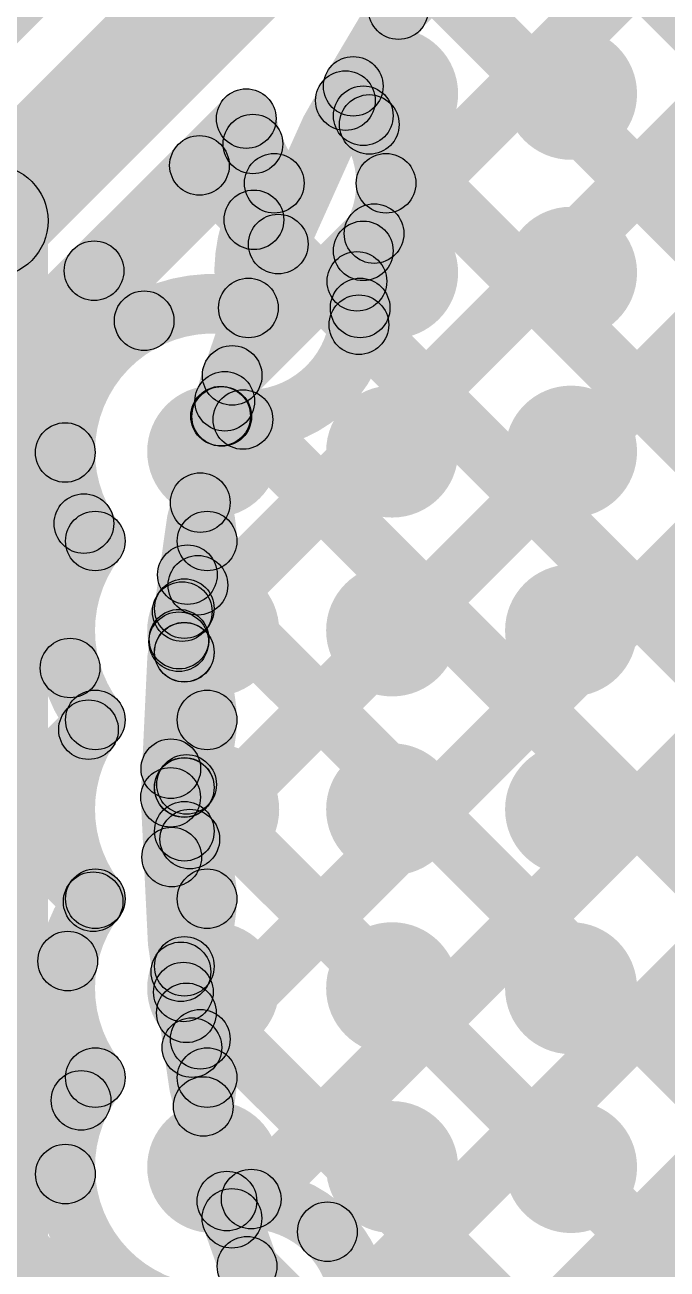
# Model space of a CAD drawing. Header units: millimetres. Extents: x -0.28 to 3.03, y -0.05 to 3.12.
# Drawn here: x 0.8594 to 0.9456, y 1.8083 to 1.9753 of the extents above; entities that cross this region are included whole.
import ezdxf

# ---------------------------------------------------------------- set-up
doc = ezdxf.new("R2010")
doc.units = ezdxf.units.MM
doc.header["$MEASUREMENT"] = 0
for name, color, linetype in [('BottomLayer', 5, 'Continuous'), ('TopLayer', 1, 'Continuous'), ('ViaHoleLayer', 16, 'Continuous')]:
    doc.layers.add(name, color=color, linetype=linetype)

msp = doc.modelspace()

# ---------------------------------------------------------------- hatches: boundary and pattern name
at = {"layer": 'BottomLayer'}
for points in [[(0.7462426406871193, 1.835440159312881), (0.7377573593128807, 1.843925440687119), (1.045074559312881, 2.151242640687119), (1.053559840687119, 2.142757359312881)], [(0.8829064271247461, 1.890018172875254), (0.8772495728752538, 1.895675027124746), (1.048717072875254, 2.067142527124746), (1.054373927124746, 2.061485672875254)], [(0.8843498271247462, 1.863177272875254), (0.8786929728752538, 1.868834127124746), (1.076520272875254, 2.066661427124746), (1.082177127124746, 2.061004572875254)], [(0.8857572271247461, 1.836300372875254), (0.8801003728752539, 1.841957227124746), (1.103137072875254, 2.064993927124746), (1.108793927124746, 2.059337072875254)], [(0.8925894271247461, 1.814848272875254), (0.8869325728752538, 1.820505127124746), (1.126729372875254, 2.060301927124746), (1.132386227124746, 2.054645072875254)], [(0.9071602271247462, 1.801134772875254), (0.9015033728752538, 1.806791627124746), (1.139193072875254, 2.044481327124746), (1.144849927124746, 2.038824472875254)], [(0.9068640271247461, 1.772554272875254), (0.9012071728752539, 1.778211127124746), (1.165848172875254, 2.042852127124746), (1.171505027124746, 2.037195272875254)], [(0.9090815271247461, 1.944477572875254), (0.9034246728752539, 1.950134427124746), (0.9948516728752539, 2.041561427124746), (1.000508527124746, 2.035904572875254)], [(0.9224164728752539, 1.996057672875254), (0.9280733271247461, 2.001714527124746), (1.207137727124746, 1.722650127124746), (1.201480872875254, 1.716993272875254)], [(0.9102404728752539, 1.979949372875254), (0.9158973271247461, 1.985606227124746), (1.191022927124746, 1.710480627124746), (1.185366072875254, 1.704823772875254)], [(0.7618284271247462, 1.829812772875254), (0.7561715728752538, 1.835469627124746), (0.8862675728752538, 1.965565627124746), (0.8919244271247462, 1.959908772875254)], [(0.9027814728752539, 1.959124072875254), (0.9084383271247461, 1.964780927124746), (1.171252527124746, 1.701966727124746), (1.165595672875254, 1.696309872875254)], [(0.7618284271247462, 1.825509672875254), (0.7561715728752538, 1.831166527124746), (0.8871633728752538, 1.962158327124746), (0.8928202271247462, 1.956501472875254)], [(0.879989953530224, 1.953631192220416), (0.885646846469776, 1.959288007779584), (0.8929572464697759, 1.951977507779584), (0.8873003535302241, 1.946320692220416)], [(0.8658477728752538, 1.939488972875254), (0.8715046271247462, 1.945145827124746), (0.8782244271247461, 1.938426027124746), (0.8725675728752539, 1.932769172875254)], [(0.9013875728752538, 1.932233672875254), (0.9070444271247461, 1.937890527124746), (1.144765427124746, 1.700169527124746), (1.139108572875254, 1.694512672875254)], [(0.8517056590996525, 1.925346886650922), (0.8573625409003476, 1.931003713349078), (0.8676285409003476, 1.920737613349078), (0.8619716590996525, 1.915080786650922)], [(0.8858290728752538, 1.919507872875254), (0.8914859271247462, 1.925164727124746), (1.132362327124746, 1.684288327124746), (1.126705472875254, 1.678631472875254)], [(0.8375634728752539, 1.911204672875254), (0.8432203271247461, 1.916861527124746), (0.8682786271247461, 1.891803227124746), (0.8626217728752539, 1.886146372875254)], [(0.7618284271247462, 1.797225372875254), (0.7561715728752538, 1.802882227124746), (0.8644827728752539, 1.911193427124746), (0.8701396271247461, 1.905536572875254)], [(0.8797899728752538, 1.897262672875254), (0.8854468271247461, 1.902919527124746), (1.109062227124746, 1.679304127124746), (1.103405372875254, 1.673647272875254)], [(0.8234226728752538, 1.897063872875254), (0.8290795271247462, 1.902720727124746), (0.8713764271247462, 1.860423827124746), (0.8657195728752538, 1.854766972875254)], [(0.8092805702957618, 1.882921775454748), (0.8149374297042382, 1.888578624545252), (0.8697626297042381, 1.833753324545252), (0.8641057702957619, 1.828096475454748)], [(0.7618284271247462, 1.768941072875254), (0.7561715728752538, 1.774597927124746), (0.8650976728752539, 1.883524027124746), (0.8707545271247461, 1.877867172875254)], [(0.8782557728752538, 1.870512572875254), (0.8839126271247462, 1.876169427124746), (1.082431327124746, 1.677650727124746), (1.076774472875254, 1.671993872875254)], [(0.7951383728752539, 1.868779572875254), (0.8007952271247462, 1.874436427124746), (0.8925467271247461, 1.782684927124746), (0.8868898728752539, 1.777028072875254)], [(0.7618284271247462, 1.740656772875254), (0.7561715728752538, 1.746313627124746), (0.8623070728752539, 1.852449127124746), (0.8679639271247461, 1.846792272875254)], [(0.8778404728752539, 1.842643572875254), (0.8834973271247462, 1.848300427124746), (1.053717127124746, 1.678080627124746), (1.048060272875254, 1.672423772875254)], [(0.7618284271247462, 1.712372472875254), (0.7561715728752538, 1.718029327124746), (0.8619937728752538, 1.823851527124746), (0.8676506271247462, 1.818194672875254)]]:
    msp.add_hatch(color=5, dxfattribs=at).paths.add_polyline_path(points)
h = msp.add_hatch(color=5, dxfattribs=at)
edge = h.paths.add_edge_path()
edge.add_arc((0.9086738, 1.966063), 0.0088582, 0, 360)
h = msp.add_hatch(color=5, dxfattribs=at)
edge = h.paths.add_edge_path()
edge.add_arc((0.9326896, 1.966063), 0.0088582, 0, 360)
h = msp.add_hatch(color=5, dxfattribs=at)
edge = h.paths.add_edge_path()
edge.add_arc((0.9034555, 1.9670737), 0.004, 0, 360)
h = msp.add_hatch(color=5, dxfattribs=at)
edge = h.paths.add_edge_path()
edge.add_arc((0.889096, 1.9627372), 0.004, 0, 360)
h = msp.add_hatch(color=5, dxfattribs=at)
edge = h.paths.add_edge_path()
edge.add_arc((0.889096, 1.9627372), 0.004, 0, 360)
h = msp.add_hatch(color=5, dxfattribs=at)
edge = h.paths.add_edge_path()
edge.add_arc((0.9048043, 1.9631253), 0.004, 0, 360)
h = msp.add_hatch(color=5, dxfattribs=at)
edge = h.paths.add_edge_path()
edge.add_arc((0.9048043, 1.9631252), 0.004, 0, 360)
h = msp.add_hatch(color=5, dxfattribs=at)
edge = h.paths.add_edge_path()
edge.add_arc((0.9056099, 1.9619525), 0.004, 0, 360)
h = msp.add_hatch(color=5, dxfattribs=at)
edge = h.paths.add_edge_path()
edge.add_arc((0.8899918, 1.9593299), 0.004, 0, 360)
h = msp.add_hatch(color=5, dxfattribs=at)
edge = h.paths.add_edge_path()
edge.add_arc((0.8828184, 1.9564596), 0.004, 0, 360)
h = msp.add_hatch(color=5, dxfattribs=at)
edge = h.paths.add_edge_path()
edge.add_arc((0.8928572, 1.9540552), 0.004, 0, 360)
h = msp.add_hatch(color=5, dxfattribs=at)
edge = h.paths.add_edge_path()
edge.add_arc((0.8928572, 1.9540552), 0.004, 0, 360)
h = msp.add_hatch(color=5, dxfattribs=at)
edge = h.paths.add_edge_path()
edge.add_arc((0.9078572, 1.9540551), 0.004, 0, 360)
h = msp.add_hatch(color=5, dxfattribs=at)
edge = h.paths.add_edge_path()
edge.add_arc((0.9078572, 1.9540551), 0.004, 0, 360)
h = msp.add_hatch(color=5, dxfattribs=at)
edge = h.paths.add_edge_path()
edge.add_arc((0.9078572, 1.9540551), 0.004, 0, 360)
h = msp.add_hatch(color=5, dxfattribs=at)
edge = h.paths.add_edge_path()
edge.add_arc((0.9078572, 1.9540551), 0.004, 0, 360)
h = msp.add_hatch(color=5, dxfattribs=at)
edge = h.paths.add_edge_path()
edge.add_arc((0.8901288, 1.9491491), 0.004, 0, 360)
h = msp.add_hatch(color=5, dxfattribs=at)
edge = h.paths.add_edge_path()
edge.add_arc((0.9062531, 1.947306), 0.004, 0, 360)
h = msp.add_hatch(color=5, dxfattribs=at)
edge = h.paths.add_edge_path()
edge.add_arc((0.9086738, 1.9420473), 0.0088582, 0, 360)
h = msp.add_hatch(color=5, dxfattribs=at)
edge = h.paths.add_edge_path()
edge.add_arc((0.9326896, 1.9420473), 0.0088582, 0, 360)
h = msp.add_hatch(color=5, dxfattribs=at)
edge = h.paths.add_edge_path()
edge.add_arc((0.9048043, 1.944985), 0.004, 0, 360)
h = msp.add_hatch(color=5, dxfattribs=at)
edge = h.paths.add_edge_path()
edge.add_arc((0.9048043, 1.944985), 0.004, 0, 360)
h = msp.add_hatch(color=5, dxfattribs=at)
edge = h.paths.add_edge_path()
edge.add_arc((0.9048043, 1.944985), 0.004, 0, 360)
h = msp.add_hatch(color=5, dxfattribs=at)
edge = h.paths.add_edge_path()
edge.add_arc((0.8686762, 1.9423174), 0.004, 0, 360)
h = msp.add_hatch(color=5, dxfattribs=at)
edge = h.paths.add_edge_path()
edge.add_arc((0.9039552, 1.9408904), 0.004, 0, 360)
h = msp.add_hatch(color=5, dxfattribs=at)
edge = h.paths.add_edge_path()
edge.add_arc((0.9039552, 1.9408904), 0.004, 0, 360)
h = msp.add_hatch(color=5, dxfattribs=at)
edge = h.paths.add_edge_path()
edge.add_arc((0.9039552, 1.9408904), 0.004, 0, 360)
h = msp.add_hatch(color=5, dxfattribs=at)
edge = h.paths.add_edge_path()
edge.add_arc((0.8893867, 1.9373186), 0.004, 0, 360)
h = msp.add_hatch(color=5, dxfattribs=at)
edge = h.paths.add_edge_path()
edge.add_arc((0.8893867, 1.9373186), 0.004, 0, 360)
h = msp.add_hatch(color=5, dxfattribs=at)
edge = h.paths.add_edge_path()
edge.add_arc((0.9043867, 1.9373186), 0.004, 0, 360)
h = msp.add_hatch(color=5, dxfattribs=at)
edge = h.paths.add_edge_path()
edge.add_arc((0.9043867, 1.9373186), 0.004, 0, 360)
h = msp.add_hatch(color=5, dxfattribs=at)
edge = h.paths.add_edge_path()
edge.add_arc((0.9043867, 1.9373186), 0.004, 0, 360)
h = msp.add_hatch(color=5, dxfattribs=at)
edge = h.paths.add_edge_path()
edge.add_arc((0.9043867, 1.9373186), 0.004, 0, 360)
h = msp.add_hatch(color=5, dxfattribs=at)
edge = h.paths.add_edge_path()
edge.add_arc((0.875396, 1.9355976), 0.004, 0, 360)
h = msp.add_hatch(color=5, dxfattribs=at)
edge = h.paths.add_edge_path()
edge.add_arc((0.904216, 1.9350621), 0.004, 0, 360)
h = msp.add_hatch(color=5, dxfattribs=at)
edge = h.paths.add_edge_path()
edge.add_arc((0.884658, 1.9180315), 0.0088582, 0, 360)
h = msp.add_hatch(color=5, dxfattribs=at)
edge = h.paths.add_edge_path()
edge.add_arc((0.8856604, 1.9227853), 0.004, 0, 360)
h = msp.add_hatch(color=5, dxfattribs=at)
edge = h.paths.add_edge_path()
edge.add_arc((0.8858149, 1.9227501), 0.004, 0, 360)
h = msp.add_hatch(color=5, dxfattribs=at)
edge = h.paths.add_edge_path()
edge.add_arc((0.8858149, 1.9227501), 0.004, 0, 360)
h = msp.add_hatch(color=5, dxfattribs=at)
edge = h.paths.add_edge_path()
edge.add_arc((0.8886575, 1.9223363), 0.004, 0, 360)
h = msp.add_hatch(color=5, dxfattribs=at)
edge = h.paths.add_edge_path()
edge.add_arc((0.9086738, 1.9180315), 0.0088582, 0, 360)
h = msp.add_hatch(color=5, dxfattribs=at)
edge = h.paths.add_edge_path()
edge.add_arc((0.9326896, 1.9180315), 0.0088582, 0, 360)
h = msp.add_hatch(color=5, dxfattribs=at)
edge = h.paths.add_edge_path()
edge.add_arc((0.8648001, 1.9179092), 0.004, 0, 360)
h = msp.add_hatch(color=5, dxfattribs=at)
edge = h.paths.add_edge_path()
edge.add_arc((0.882928, 1.911178), 0.004, 0, 360)
h = msp.add_hatch(color=5, dxfattribs=at)
edge = h.paths.add_edge_path()
edge.add_arc((0.882928, 1.911178), 0.004, 0, 360)
h = msp.add_hatch(color=5, dxfattribs=at)
edge = h.paths.add_edge_path()
edge.add_arc((0.8829281, 1.911178), 0.004, 0, 360)
h = msp.add_hatch(color=5, dxfattribs=at)
edge = h.paths.add_edge_path()
edge.add_arc((0.8673112, 1.908365), 0.004, 0, 360)
h = msp.add_hatch(color=5, dxfattribs=at)
edge = h.paths.add_edge_path()
edge.add_arc((0.8688414, 1.9060236), 0.004, 0, 360)
h = msp.add_hatch(color=5, dxfattribs=at)
edge = h.paths.add_edge_path()
edge.add_arc((0.8688414, 1.9060236), 0.004, 0, 360)
h = msp.add_hatch(color=5, dxfattribs=at)
edge = h.paths.add_edge_path()
edge.add_arc((0.8838414, 1.9060237), 0.004, 0, 360)
h = msp.add_hatch(color=5, dxfattribs=at)
edge = h.paths.add_edge_path()
edge.add_arc((0.8838414, 1.9060237), 0.004, 0, 360)
h = msp.add_hatch(color=5, dxfattribs=at)
edge = h.paths.add_edge_path()
edge.add_arc((0.8838414, 1.9060237), 0.004, 0, 360)
h = msp.add_hatch(color=5, dxfattribs=at)
edge = h.paths.add_edge_path()
edge.add_arc((0.8838414, 1.9060237), 0.004, 0, 360)
h = msp.add_hatch(color=5, dxfattribs=at)
edge = h.paths.add_edge_path()
edge.add_arc((0.884658, 1.8940158), 0.0088582, 0, 360)
h = msp.add_hatch(color=5, dxfattribs=at)
edge = h.paths.add_edge_path()
edge.add_arc((0.8826184, 1.9000911), 0.004, 0, 360)
h = msp.add_hatch(color=5, dxfattribs=at)
edge = h.paths.add_edge_path()
edge.add_arc((0.9086738, 1.8940158), 0.0088582, 0, 360)
h = msp.add_hatch(color=5, dxfattribs=at)
edge = h.paths.add_edge_path()
edge.add_arc((0.9326896, 1.8940158), 0.0088582, 0, 360)
h = msp.add_hatch(color=5, dxfattribs=at)
edge = h.paths.add_edge_path()
edge.add_arc((0.8805124, 1.8965489), 0.004, 0, 360)
h = msp.add_hatch(color=5, dxfattribs=at)
edge = h.paths.add_edge_path()
edge.add_arc((0.8807885, 1.8969536), 0.004, 0, 360)
h = msp.add_hatch(color=5, dxfattribs=at)
edge = h.paths.add_edge_path()
edge.add_arc((0.8807885, 1.8969535), 0.004, 0, 360)
h = msp.add_hatch(color=5, dxfattribs=at)
edge = h.paths.add_edge_path()
edge.add_arc((0.8800412, 1.8925031), 0.004, 0, 360)
h = msp.add_hatch(color=5, dxfattribs=at)
edge = h.paths.add_edge_path()
edge.add_arc((0.880078, 1.8928466), 0.004, 0, 360)
h = msp.add_hatch(color=5, dxfattribs=at)
edge = h.paths.add_edge_path()
edge.add_arc((0.8807721, 1.8910997), 0.004, 0, 360)
h = msp.add_hatch(color=5, dxfattribs=at)
edge = h.paths.add_edge_path()
edge.add_arc((0.8807885, 1.8910781), 0.004, 0, 360)
h = msp.add_hatch(color=5, dxfattribs=at)
edge = h.paths.add_edge_path()
edge.add_arc((0.8654502, 1.8889748), 0.004, 0, 360)
h = msp.add_hatch(color=5, dxfattribs=at)
edge = h.paths.add_edge_path()
edge.add_arc((0.8679261, 1.8806956), 0.004, 0, 360)
h = msp.add_hatch(color=5, dxfattribs=at)
edge = h.paths.add_edge_path()
edge.add_arc((0.8688415, 1.8820079), 0.004, 0, 360)
h = msp.add_hatch(color=5, dxfattribs=at)
edge = h.paths.add_edge_path()
edge.add_arc((0.8688415, 1.8820079), 0.004, 0, 360)
h = msp.add_hatch(color=5, dxfattribs=at)
edge = h.paths.add_edge_path()
edge.add_arc((0.8838415, 1.8820079), 0.004, 0, 360)
h = msp.add_hatch(color=5, dxfattribs=at)
edge = h.paths.add_edge_path()
edge.add_arc((0.8838415, 1.8820079), 0.004, 0, 360)
h = msp.add_hatch(color=5, dxfattribs=at)
edge = h.paths.add_edge_path()
edge.add_arc((0.8838415, 1.8820079), 0.004, 0, 360)
h = msp.add_hatch(color=5, dxfattribs=at)
edge = h.paths.add_edge_path()
edge.add_arc((0.8838415, 1.8820079), 0.004, 0, 360)
h = msp.add_hatch(color=5, dxfattribs=at)
edge = h.paths.add_edge_path()
edge.add_arc((0.884658, 1.87), 0.0088582, 0, 360)
h = msp.add_hatch(color=5, dxfattribs=at)
edge = h.paths.add_edge_path()
edge.add_arc((0.9086738, 1.87), 0.0088582, 0, 360)
h = msp.add_hatch(color=5, dxfattribs=at)
edge = h.paths.add_edge_path()
edge.add_arc((0.9326896, 1.87), 0.0088582, 0, 360)
h = msp.add_hatch(color=5, dxfattribs=at)
edge = h.paths.add_edge_path()
edge.add_arc((0.8807721, 1.8729161), 0.004, 0, 360)
h = msp.add_hatch(color=5, dxfattribs=at)
edge = h.paths.add_edge_path()
edge.add_arc((0.8807722, 1.8729161), 0.004, 0, 360)
h = msp.add_hatch(color=5, dxfattribs=at)
edge = h.paths.add_edge_path()
edge.add_arc((0.8807885, 1.8729377), 0.004, 0, 360)
h = msp.add_hatch(color=5, dxfattribs=at)
edge = h.paths.add_edge_path()
edge.add_arc((0.8810842, 1.873341), 0.004, 0, 360)
h = msp.add_hatch(color=5, dxfattribs=at)
edge = h.paths.add_edge_path()
edge.add_arc((0.8807885, 1.8670623), 0.004, 0, 360)
h = msp.add_hatch(color=5, dxfattribs=at)
edge = h.paths.add_edge_path()
edge.add_arc((0.8807885, 1.8670623), 0.004, 0, 360)
h = msp.add_hatch(color=5, dxfattribs=at)
edge = h.paths.add_edge_path()
edge.add_arc((0.8807885, 1.8670622), 0.004, 0, 360)
h = msp.add_hatch(color=5, dxfattribs=at)
edge = h.paths.add_edge_path()
edge.add_arc((0.8815214, 1.8660057), 0.004, 0, 360)
h = msp.add_hatch(color=5, dxfattribs=at)
edge = h.paths.add_edge_path()
edge.add_arc((0.868548, 1.8575954), 0.004, 0, 360)
h = msp.add_hatch(color=5, dxfattribs=at)
edge = h.paths.add_edge_path()
edge.add_arc((0.8688414, 1.8579922), 0.004, 0, 360)
h = msp.add_hatch(color=5, dxfattribs=at)
edge = h.paths.add_edge_path()
edge.add_arc((0.8688414, 1.8579922), 0.004, 0, 360)
h = msp.add_hatch(color=5, dxfattribs=at)
edge = h.paths.add_edge_path()
edge.add_arc((0.8838414, 1.8579921), 0.004, 0, 360)
h = msp.add_hatch(color=5, dxfattribs=at)
edge = h.paths.add_edge_path()
edge.add_arc((0.8838414, 1.8579921), 0.004, 0, 360)
h = msp.add_hatch(color=5, dxfattribs=at)
edge = h.paths.add_edge_path()
edge.add_arc((0.8838414, 1.8579921), 0.004, 0, 360)
h = msp.add_hatch(color=5, dxfattribs=at)
edge = h.paths.add_edge_path()
edge.add_arc((0.8838414, 1.8579921), 0.004, 0, 360)
h = msp.add_hatch(color=5, dxfattribs=at)
edge = h.paths.add_edge_path()
edge.add_arc((0.884658, 1.8459843), 0.0088582, 0, 360)
h = msp.add_hatch(color=5, dxfattribs=at)
edge = h.paths.add_edge_path()
edge.add_arc((0.9086738, 1.8459843), 0.0088582, 0, 360)
h = msp.add_hatch(color=5, dxfattribs=at)
edge = h.paths.add_edge_path()
edge.add_arc((0.9326896, 1.8459843), 0.0088582, 0, 360)
h = msp.add_hatch(color=5, dxfattribs=at)
edge = h.paths.add_edge_path()
edge.add_arc((0.8651355, 1.8496207), 0.004, 0, 360)
h = msp.add_hatch(color=5, dxfattribs=at)
edge = h.paths.add_edge_path()
edge.add_arc((0.8807885, 1.848922), 0.004, 0, 360)
h = msp.add_hatch(color=5, dxfattribs=at)
edge = h.paths.add_edge_path()
edge.add_arc((0.8807885, 1.848922), 0.004, 0, 360)
h = msp.add_hatch(color=5, dxfattribs=at)
edge = h.paths.add_edge_path()
edge.add_arc((0.8803268, 1.8481851), 0.004, 0, 360)
h = msp.add_hatch(color=5, dxfattribs=at)
edge = h.paths.add_edge_path()
edge.add_arc((0.8806689, 1.845472), 0.004, 0, 360)
h = msp.add_hatch(color=5, dxfattribs=at)
edge = h.paths.add_edge_path()
edge.add_arc((0.8810615, 1.8426754), 0.004, 0, 360)
h = msp.add_hatch(color=5, dxfattribs=at)
edge = h.paths.add_edge_path()
edge.add_arc((0.8810615, 1.8426754), 0.004, 0, 360)
h = msp.add_hatch(color=5, dxfattribs=at)
edge = h.paths.add_edge_path()
edge.add_arc((0.8810615, 1.8426754), 0.004, 0, 360)
h = msp.add_hatch(color=5, dxfattribs=at)
edge = h.paths.add_edge_path()
edge.add_arc((0.8829288, 1.8391288), 0.004, 0, 360)
h = msp.add_hatch(color=5, dxfattribs=at)
edge = h.paths.add_edge_path()
edge.add_arc((0.8688415, 1.8339764), 0.004, 0, 360)
h = msp.add_hatch(color=5, dxfattribs=at)
edge = h.paths.add_edge_path()
edge.add_arc((0.8688415, 1.8339764), 0.004, 0, 360)
h = msp.add_hatch(color=5, dxfattribs=at)
edge = h.paths.add_edge_path()
edge.add_arc((0.8838415, 1.8339764), 0.004, 0, 360)
h = msp.add_hatch(color=5, dxfattribs=at)
edge = h.paths.add_edge_path()
edge.add_arc((0.8838415, 1.8339764), 0.004, 0, 360)
h = msp.add_hatch(color=5, dxfattribs=at)
edge = h.paths.add_edge_path()
edge.add_arc((0.8838415, 1.8339764), 0.004, 0, 360)
h = msp.add_hatch(color=5, dxfattribs=at)
edge = h.paths.add_edge_path()
edge.add_arc((0.8838415, 1.8339764), 0.004, 0, 360)
h = msp.add_hatch(color=5, dxfattribs=at)
edge = h.paths.add_edge_path()
edge.add_arc((0.8669342, 1.8309249), 0.004, 0, 360)
h = msp.add_hatch(color=5, dxfattribs=at)
edge = h.paths.add_edge_path()
edge.add_arc((0.8833337, 1.8301064), 0.004, 0, 360)
h = msp.add_hatch(color=5, dxfattribs=at)
edge = h.paths.add_edge_path()
edge.add_arc((0.8833337, 1.8301064), 0.004, 0, 360)
h = msp.add_hatch(color=5, dxfattribs=at)
edge = h.paths.add_edge_path()
edge.add_arc((0.8833338, 1.8301065), 0.004, 0, 360)
h = msp.add_hatch(color=5, dxfattribs=at)
edge = h.paths.add_edge_path()
edge.add_arc((0.884658, 1.8219685), 0.0088582, 0, 360)
h = msp.add_hatch(color=5, dxfattribs=at)
edge = h.paths.add_edge_path()
edge.add_arc((0.9086738, 1.8219685), 0.0088582, 0, 360)
h = msp.add_hatch(color=5, dxfattribs=at)
edge = h.paths.add_edge_path()
edge.add_arc((0.9326896, 1.8219685), 0.0088582, 0, 360)
h = msp.add_hatch(color=5, dxfattribs=at)
edge = h.paths.add_edge_path()
edge.add_arc((0.8648222, 1.8210231), 0.004, 0, 360)
h = msp.add_hatch(color=5, dxfattribs=at)
edge = h.paths.add_edge_path()
edge.add_arc((0.8864989, 1.8174008), 0.004, 0, 360)
h = msp.add_hatch(color=5, dxfattribs=at)
edge = h.paths.add_edge_path()
edge.add_arc((0.886499, 1.8174008), 0.004, 0, 360)
h = msp.add_hatch(color=5, dxfattribs=at)
edge = h.paths.add_edge_path()
edge.add_arc((0.886499, 1.8174007), 0.004, 0, 360)
h = msp.add_hatch(color=5, dxfattribs=at)
edge = h.paths.add_edge_path()
edge.add_arc((0.889761, 1.8176767), 0.004, 0, 360)
h = msp.add_hatch(color=5, dxfattribs=at)
edge = h.paths.add_edge_path()
edge.add_arc((0.8999932, 1.813288), 0.004, 0, 360)
h = msp.add_hatch(color=5, dxfattribs=at)
edge = h.paths.add_edge_path()
edge.add_arc((0.8999932, 1.813288), 0.004, 0, 360)
h = msp.add_hatch(color=5, dxfattribs=at)
edge = h.paths.add_edge_path()
edge.add_arc((0.8999933, 1.8132879), 0.004, 0, 360)
h = msp.add_hatch(color=5, dxfattribs=at)
edge = h.paths.add_edge_path()
edge.add_arc((0.8999933, 1.8132879), 0.004, 0, 360)
at = {"layer": 'TopLayer'}
for points in [[(0.8447469271247462, 1.959253072875254), (0.8390900728752538, 1.964909927124746), (0.9745900728752539, 2.100409927124746), (0.9802469271247461, 2.094753072875254)], [(0.8603033008588991, 1.943696699141101), (0.849696699141101, 1.954303300858899), (0.985196699141101, 2.089803300858899), (0.995803300858899, 2.079196699141101)], [(0.8819278271247462, 1.860755272875254), (0.8762709728752539, 1.866412127124746), (1.078687472875254, 2.068828627124746), (1.084344327124746, 2.063171772875254)], [(0.8829064271247461, 1.890018172875254), (0.8772495728752538, 1.895675027124746), (1.050403172875254, 2.068828627124746), (1.056060027124746, 2.063171772875254)], [(0.8846362271247461, 1.835179372875254), (0.8789793728752539, 1.840836227124746), (1.106971772875254, 2.068828627124746), (1.112628627124746, 2.063171772875254)], [(0.8900381271247462, 1.925434172875254), (0.8843812728752538, 1.931091027124746), (1.017550672875254, 2.064260427124746), (1.023207527124746, 2.058603572875254)], [(0.8900007271247461, 1.812259572875254), (0.8843438728752538, 1.817916427124746), (1.126729372875254, 2.060301927124746), (1.132386227124746, 2.054645072875254)], [(0.8974815271247462, 1.791456072875254), (0.8918246728752539, 1.797112927124746), (1.139193072875254, 2.044481327124746), (1.144849927124746, 2.038824472875254)], [(0.9067643271247462, 1.772454572875254), (0.9011074728752538, 1.778111427124746), (1.165848172875254, 2.042852127124746), (1.171505027124746, 2.037195272875254)], [(0.9123529271247461, 1.974533072875254), (0.9066960728752539, 1.980189927124746), (0.9684517728752539, 2.041945627124746), (0.9741086271247461, 2.036288772875254)], [(0.9253185728752539, 1.993155572875254), (0.9309754271247461, 1.998812427124746), (1.203867627124746, 1.725920227124746), (1.198210772875254, 1.720263372875254)], [(0.9111764723441802, 1.979013473406328), (0.9168333276558198, 1.984670326593672), (1.18312652765582, 1.718377026593672), (1.17746967234418, 1.712720173406328)], [(0.8995832728752539, 1.962322272875254), (0.9052401271247461, 1.967979127124746), (1.171252527124746, 1.701966727124746), (1.165595672875254, 1.696309872875254)], [(0.8625, 1.652), (0.8475, 1.652), (0.8475, 1.949), (0.8625, 1.949)], [(0.8905606728752539, 1.943060572875254), (0.8962175271247461, 1.948717427124746), (1.144765427124746, 1.700169527124746), (1.139108572875254, 1.694512672875254)], [(0.8833784728752538, 1.921958472875254), (0.8890353271247461, 1.927615327124746), (1.132362327124746, 1.684288327124746), (1.126705472875254, 1.678631472875254)], [(0.8783764728752539, 1.898676172875254), (0.8840333271247461, 1.904333027124746), (1.109749727124746, 1.678616627124746), (1.104092872875254, 1.672959772875254)], [(0.8761453728752538, 1.872622972875254), (0.8818022271247461, 1.878279827124746), (1.083696527124746, 1.676385527124746), (1.078039672875254, 1.670728672875254)], [(0.8778404728752539, 1.842643572875254), (0.8834973271247462, 1.848300427124746), (1.053717127124746, 1.678080627124746), (1.048060272875254, 1.672423772875254)], [(0.8863818728752538, 1.805817872875254), (0.8920387271247462, 1.811474727124746), (1.016891427124746, 1.686622027124746), (1.011234572875254, 1.680965172875254)]]:
    msp.add_hatch(color=1, dxfattribs=at).paths.add_polyline_path(points)
h = msp.add_hatch(color=1, dxfattribs=at)
edge = h.paths.add_edge_path()
edge.add_arc((0.9095245, 1.9773615), 0.004, 0, 360)
h = msp.add_hatch(color=1, dxfattribs=at)
edge = h.paths.add_edge_path()
edge.add_arc((0.9095245, 1.9773615), 0.004, 0, 360)
h = msp.add_hatch(color=1, dxfattribs=at)
edge = h.paths.add_edge_path()
edge.add_arc((0.9086738, 1.966063), 0.0088582, 0, 360)
h = msp.add_hatch(color=1, dxfattribs=at)
edge = h.paths.add_edge_path()
edge.add_arc((0.9326896, 1.966063), 0.0088582, 0, 360)
h = msp.add_hatch(color=1, dxfattribs=at)
edge = h.paths.add_edge_path()
edge.add_arc((0.9024117, 1.9651507), 0.004, 0, 360)
h = msp.add_hatch(color=1, dxfattribs=at)
edge = h.paths.add_edge_path()
edge.add_arc((0.855, 1.949), 0.0075, 0, 360)
h = msp.add_hatch(color=1, dxfattribs=at)
edge = h.paths.add_edge_path()
edge.add_arc((0.855, 1.949), 0.0075, 0, 360)
h = msp.add_hatch(color=1, dxfattribs=at)
edge = h.paths.add_edge_path()
edge.add_arc((0.8933891, 1.945889), 0.004, 0, 360)
h = msp.add_hatch(color=1, dxfattribs=at)
edge = h.paths.add_edge_path()
edge.add_arc((0.9086738, 1.9420473), 0.0088582, 0, 360)
h = msp.add_hatch(color=1, dxfattribs=at)
edge = h.paths.add_edge_path()
edge.add_arc((0.9326896, 1.9420473), 0.0088582, 0, 360)
h = msp.add_hatch(color=1, dxfattribs=at)
edge = h.paths.add_edge_path()
edge.add_arc((0.8872097, 1.9282626), 0.004, 0, 360)
h = msp.add_hatch(color=1, dxfattribs=at)
edge = h.paths.add_edge_path()
edge.add_arc((0.8862069, 1.9247869), 0.004, 0, 360)
h = msp.add_hatch(color=1, dxfattribs=at)
edge = h.paths.add_edge_path()
edge.add_arc((0.884658, 1.9180315), 0.0088582, 0, 360)
h = msp.add_hatch(color=1, dxfattribs=at)
edge = h.paths.add_edge_path()
edge.add_arc((0.9086738, 1.9180315), 0.0088582, 0, 360)
h = msp.add_hatch(color=1, dxfattribs=at)
edge = h.paths.add_edge_path()
edge.add_arc((0.9326896, 1.9180315), 0.0088582, 0, 360)
h = msp.add_hatch(color=1, dxfattribs=at)
edge = h.paths.add_edge_path()
edge.add_arc((0.8812049, 1.9015046), 0.004, 0, 360)
h = msp.add_hatch(color=1, dxfattribs=at)
edge = h.paths.add_edge_path()
edge.add_arc((0.884658, 1.8940158), 0.0088582, 0, 360)
h = msp.add_hatch(color=1, dxfattribs=at)
edge = h.paths.add_edge_path()
edge.add_arc((0.9086738, 1.8940158), 0.0088582, 0, 360)
h = msp.add_hatch(color=1, dxfattribs=at)
edge = h.paths.add_edge_path()
edge.add_arc((0.9326896, 1.8940158), 0.0088582, 0, 360)
h = msp.add_hatch(color=1, dxfattribs=at)
edge = h.paths.add_edge_path()
edge.add_arc((0.880078, 1.8928466), 0.004, 0, 360)
h = msp.add_hatch(color=1, dxfattribs=at)
edge = h.paths.add_edge_path()
edge.add_arc((0.8789738, 1.8754514), 0.004, 0, 360)
h = msp.add_hatch(color=1, dxfattribs=at)
edge = h.paths.add_edge_path()
edge.add_arc((0.884658, 1.87), 0.0088582, 0, 360)
h = msp.add_hatch(color=1, dxfattribs=at)
edge = h.paths.add_edge_path()
edge.add_arc((0.9086738, 1.87), 0.0088582, 0, 360)
h = msp.add_hatch(color=1, dxfattribs=at)
edge = h.paths.add_edge_path()
edge.add_arc((0.9326896, 1.87), 0.0088582, 0, 360)
h = msp.add_hatch(color=1, dxfattribs=at)
edge = h.paths.add_edge_path()
edge.add_arc((0.8789366, 1.8716125), 0.004, 0, 360)
h = msp.add_hatch(color=1, dxfattribs=at)
edge = h.paths.add_edge_path()
edge.add_arc((0.8789366, 1.8716125), 0.004, 0, 360)
h = msp.add_hatch(color=1, dxfattribs=at)
edge = h.paths.add_edge_path()
edge.add_arc((0.8790994, 1.8635837), 0.004, 0, 360)
h = msp.add_hatch(color=1, dxfattribs=at)
edge = h.paths.add_edge_path()
edge.add_arc((0.884658, 1.8459843), 0.0088582, 0, 360)
h = msp.add_hatch(color=1, dxfattribs=at)
edge = h.paths.add_edge_path()
edge.add_arc((0.9086738, 1.8459843), 0.0088582, 0, 360)
h = msp.add_hatch(color=1, dxfattribs=at)
edge = h.paths.add_edge_path()
edge.add_arc((0.9326896, 1.8459843), 0.0088582, 0, 360)
h = msp.add_hatch(color=1, dxfattribs=at)
edge = h.paths.add_edge_path()
edge.add_arc((0.8806689, 1.845472), 0.004, 0, 360)
h = msp.add_hatch(color=1, dxfattribs=at)
edge = h.paths.add_edge_path()
edge.add_arc((0.8818078, 1.8380078), 0.004, 0, 360)
h = msp.add_hatch(color=1, dxfattribs=at)
edge = h.paths.add_edge_path()
edge.add_arc((0.884658, 1.8219685), 0.0088582, 0, 360)
h = msp.add_hatch(color=1, dxfattribs=at)
edge = h.paths.add_edge_path()
edge.add_arc((0.9086738, 1.8219685), 0.0088582, 0, 360)
h = msp.add_hatch(color=1, dxfattribs=at)
edge = h.paths.add_edge_path()
edge.add_arc((0.9326896, 1.8219685), 0.0088582, 0, 360)
h = msp.add_hatch(color=1, dxfattribs=at)
edge = h.paths.add_edge_path()
edge.add_arc((0.8871723, 1.815088), 0.004, 0, 360)
h = msp.add_hatch(color=1, dxfattribs=at)
edge = h.paths.add_edge_path()
edge.add_arc((0.8892103, 1.8086463), 0.004, 0, 360)
at = {"layer": 'ViaHoleLayer'}
h = msp.add_hatch(color=16, dxfattribs=at)
edge = h.paths.add_edge_path()
edge.add_arc((0.9086738, 1.966063), 0.0059055, 0, 360)
h = msp.add_hatch(color=16, dxfattribs=at)
edge = h.paths.add_edge_path()
edge.add_arc((0.9326896, 1.966063), 0.0059055, 0, 360)
h = msp.add_hatch(color=16, dxfattribs=at)
edge = h.paths.add_edge_path()
edge.add_arc((0.9086738, 1.9420473), 0.0059055, 0, 360)
h = msp.add_hatch(color=16, dxfattribs=at)
edge = h.paths.add_edge_path()
edge.add_arc((0.9326896, 1.9420473), 0.0059055, 0, 360)
h = msp.add_hatch(color=16, dxfattribs=at)
edge = h.paths.add_edge_path()
edge.add_arc((0.884658, 1.9180315), 0.0059055, 0, 360)
h = msp.add_hatch(color=16, dxfattribs=at)
edge = h.paths.add_edge_path()
edge.add_arc((0.9086738, 1.9180315), 0.0059055, 0, 360)
h = msp.add_hatch(color=16, dxfattribs=at)
edge = h.paths.add_edge_path()
edge.add_arc((0.9326896, 1.9180315), 0.0059055, 0, 360)
h = msp.add_hatch(color=16, dxfattribs=at)
edge = h.paths.add_edge_path()
edge.add_arc((0.884658, 1.8940158), 0.0059055, 0, 360)
h = msp.add_hatch(color=16, dxfattribs=at)
edge = h.paths.add_edge_path()
edge.add_arc((0.9086738, 1.8940158), 0.0059055, 0, 360)
h = msp.add_hatch(color=16, dxfattribs=at)
edge = h.paths.add_edge_path()
edge.add_arc((0.9326896, 1.8940158), 0.0059055, 0, 360)
h = msp.add_hatch(color=16, dxfattribs=at)
edge = h.paths.add_edge_path()
edge.add_arc((0.884658, 1.87), 0.0059055, 0, 360)
h = msp.add_hatch(color=16, dxfattribs=at)
edge = h.paths.add_edge_path()
edge.add_arc((0.9086738, 1.87), 0.0059055, 0, 360)
h = msp.add_hatch(color=16, dxfattribs=at)
edge = h.paths.add_edge_path()
edge.add_arc((0.9326896, 1.87), 0.0059055, 0, 360)
h = msp.add_hatch(color=16, dxfattribs=at)
edge = h.paths.add_edge_path()
edge.add_arc((0.884658, 1.8459843), 0.0059055, 0, 360)
h = msp.add_hatch(color=16, dxfattribs=at)
edge = h.paths.add_edge_path()
edge.add_arc((0.9086738, 1.8459843), 0.0059055, 0, 360)
h = msp.add_hatch(color=16, dxfattribs=at)
edge = h.paths.add_edge_path()
edge.add_arc((0.9326896, 1.8459843), 0.0059055, 0, 360)
h = msp.add_hatch(color=16, dxfattribs=at)
edge = h.paths.add_edge_path()
edge.add_arc((0.884658, 1.8219685), 0.0059055, 0, 360)
h = msp.add_hatch(color=16, dxfattribs=at)
edge = h.paths.add_edge_path()
edge.add_arc((0.9086738, 1.8219685), 0.0059055, 0, 360)
h = msp.add_hatch(color=16, dxfattribs=at)
edge = h.paths.add_edge_path()
edge.add_arc((0.9326896, 1.8219685), 0.0059055, 0, 360)

# ---------------------------------------------------------------- linework, layer by layer
at = {"layer": 'BottomLayer', "const_width": 0.008}
for points in [[(0.9034555, 1.9670737, -0.048648134339254), (0.925171, 1.9988122)], [(0.8928572, 1.9540552, -0.1208556294203975), (0.889096, 1.9627372)], [(0.9048043, 1.9631253, -0.1637814775573025), (0.9078572, 1.9540551)], [(0.9048043, 1.9631252, -0.1637812638046347), (0.9078572, 1.9540551)], [(0.8893867, 1.9373186, -0.2261906201900614), (0.8928572, 1.9540552)], [(0.9078572, 1.9540551, -0.1637812638046347), (0.9048043, 1.944985)], [(0.9078572, 1.9540551, -0.1637804479686181), (0.9048043, 1.944985)], [(0.9039552, 1.9408904, -0.2261897850170612), (0.9048043, 1.944985)], [(0.9039552, 1.9408904, -0.0601799431132959), (0.9043867, 1.9373186)], [(0.9039552, 1.9408904, -0.06018040281964167), (0.9043867, 1.9373186)], [(0.8688414, 1.9060236, -0.7066070620822105), (0.8893867, 1.9373186)], [(0.9043867, 1.9373186, -0.486521755238778), (0.8858149, 1.9227501)], [(0.9043867, 1.9373186, -0.4865211887700582), (0.8858149, 1.9227501)], [(0.8829281, 1.911178, -0.01505259031580692), (0.8856604, 1.9227853)], [(0.882928, 1.911178, -0.08791774129083109), (0.8838414, 1.9060237)], [(0.882928, 1.911178, -0.08791774129083109), (0.8838414, 1.9060237)], [(0.8688415, 1.8820079, -0.3365922357660638), (0.8688414, 1.9060236)], [(0.8838414, 1.9060237, -0.1637814775573024), (0.8807885, 1.8969535)], [(0.8838414, 1.9060237, -0.1637812638046347), (0.8807885, 1.8969536)], [(0.8800412, 1.8925031, -0.005140606123013346), (0.8805124, 1.8965489)], [(0.8807721, 1.8910997, -0.1642459279924466), (0.8838415, 1.8820079)], [(0.8807885, 1.8910781, -0.1637820753160876), (0.8838415, 1.8820079)], [(0.8688414, 1.8579922, -0.3365922357660637), (0.8688415, 1.8820079)], [(0.8838415, 1.8820079, -0.1642459279924466), (0.8807721, 1.8729161)], [(0.8838415, 1.8820079, -0.1637820753160874), (0.8807885, 1.8729377)], [(0.8807885, 1.8670623, -0.335041138118072), (0.8807722, 1.8729161)], [(0.8807885, 1.8670623, -0.1637814775573025), (0.8838414, 1.8579921)], [(0.8807885, 1.8670622, -0.1637812638046347), (0.8838414, 1.8579921)], [(0.8688415, 1.8339764, -0.3365922357660638), (0.8688414, 1.8579922)], [(0.8838414, 1.8579921, -0.1637804479686181), (0.8807885, 1.848922)], [(0.8838414, 1.8579921, -0.1637812638046347), (0.8807885, 1.848922)], [(0.8810615, 1.8426754, -0.007015373419271673), (0.8803268, 1.8481851)], [(0.8810615, 1.8426754, -0.1559063350553277), (0.8838415, 1.8339764)], [(0.8810615, 1.8426754, -0.1559063350553277), (0.8838415, 1.8339764)], [(0.8893866, 1.8026814, -0.706607206841758), (0.8688415, 1.8339764)], [(0.8838415, 1.8339764, -0.06532994535125211), (0.8833337, 1.8301064)], [(0.8838415, 1.8339764, -0.06532994535125211), (0.8833337, 1.8301064)], [(0.886499, 1.8174008, -0.01652952883176447), (0.8833338, 1.8301065)], [(0.8864989, 1.8174008, -0.2497904306251508), (0.8999932, 1.813288)], [(0.886499, 1.8174007, -0.2497888304964491), (0.8999933, 1.8132879)], [(0.8999932, 1.813288, -0.1989115010746933), (0.9043866, 1.8026814)], [(0.8999933, 1.8132879, -0.1989132336849098), (0.9043867, 1.8026813)]]:
    msp.add_lwpolyline(points, format="xyb", dxfattribs=at)
at = {"layer": 'BottomLayer'}
for centre in [(0.9034555, 1.9670737), (0.889096, 1.9627372), (0.889096, 1.9627372), (0.9048043, 1.9631253), (0.9048043, 1.9631252), (0.9056099, 1.9619525), (0.8899918, 1.9593299), (0.8828184, 1.9564596), (0.8928572, 1.9540552), (0.8928572, 1.9540552), (0.9078572, 1.9540551), (0.9078572, 1.9540551), (0.9078572, 1.9540551), (0.9078572, 1.9540551), (0.8901288, 1.9491491), (0.9062531, 1.947306), (0.9048043, 1.944985), (0.9048043, 1.944985), (0.9048043, 1.944985), (0.8686762, 1.9423174), (0.9039552, 1.9408904), (0.9039552, 1.9408904), (0.9039552, 1.9408904), (0.8893867, 1.9373186), (0.8893867, 1.9373186), (0.9043867, 1.9373186), (0.9043867, 1.9373186), (0.9043867, 1.9373186), (0.9043867, 1.9373186), (0.875396, 1.9355976), (0.904216, 1.9350621), (0.8856604, 1.9227853), (0.8858149, 1.9227501), (0.8858149, 1.9227501), (0.8886575, 1.9223363), (0.8648001, 1.9179092), (0.882928, 1.911178), (0.882928, 1.911178), (0.8829281, 1.911178), (0.8673112, 1.908365), (0.8688414, 1.9060236), (0.8688414, 1.9060236), (0.8838414, 1.9060237), (0.8838414, 1.9060237), (0.8838414, 1.9060237), (0.8838414, 1.9060237), (0.8826184, 1.9000911), (0.8805124, 1.8965489), (0.8807885, 1.8969536), (0.8807885, 1.8969535), (0.8800412, 1.8925031), (0.880078, 1.8928466), (0.8807721, 1.8910997), (0.8807885, 1.8910781), (0.8654502, 1.8889748), (0.8679261, 1.8806956), (0.8688415, 1.8820079), (0.8688415, 1.8820079), (0.8838415, 1.8820079), (0.8838415, 1.8820079), (0.8838415, 1.8820079), (0.8838415, 1.8820079), (0.8807721, 1.8729161), (0.8807722, 1.8729161), (0.8807885, 1.8729377), (0.8810842, 1.873341), (0.8807885, 1.8670623), (0.8807885, 1.8670623), (0.8807885, 1.8670622), (0.8815214, 1.8660057), (0.868548, 1.8575954), (0.8688414, 1.8579922), (0.8688414, 1.8579922), (0.8838414, 1.8579921), (0.8838414, 1.8579921), (0.8838414, 1.8579921), (0.8838414, 1.8579921), (0.8651355, 1.8496207), (0.8807885, 1.848922), (0.8807885, 1.848922), (0.8803268, 1.8481851), (0.8806689, 1.845472), (0.8810615, 1.8426754), (0.8810615, 1.8426754), (0.8810615, 1.8426754), (0.8829288, 1.8391288), (0.8688415, 1.8339764), (0.8688415, 1.8339764), (0.8838415, 1.8339764), (0.8838415, 1.8339764), (0.8838415, 1.8339764), (0.8838415, 1.8339764), (0.8669342, 1.8309249), (0.8833337, 1.8301064), (0.8833337, 1.8301064), (0.8833338, 1.8301065), (0.8648222, 1.8210231), (0.8864989, 1.8174008), (0.886499, 1.8174008), (0.886499, 1.8174007), (0.889761, 1.8176767), (0.8999932, 1.813288), (0.8999932, 1.813288), (0.8999933, 1.8132879), (0.8999933, 1.8132879)]:
    msp.add_circle(centre, 0.004, dxfattribs=at)
at = {"layer": 'TopLayer', "const_width": 0.008}
for points in [[(0.8789366, 1.8716125, -0.1417201999541761), (0.9095245, 1.9773615)], [(1.0770292, 1.6735199, -0.4142135623730951), (0.8789366, 1.8716125)]]:
    msp.add_lwpolyline(points, format="xyb", dxfattribs=at)
at = {"layer": 'TopLayer'}
for centre, radius in [((0.9095245, 1.9773615), 0.004), ((0.9095245, 1.9773615), 0.004), ((0.9024117, 1.9651507), 0.004), ((0.855, 1.949), 0.0075), ((0.855, 1.949), 0.0075), ((0.8933891, 1.945889), 0.004), ((0.8872097, 1.9282626), 0.004), ((0.8862069, 1.9247869), 0.004), ((0.8812049, 1.9015046), 0.004), ((0.880078, 1.8928466), 0.004), ((0.8789738, 1.8754514), 0.004), ((0.8789366, 1.8716125), 0.004), ((0.8789366, 1.8716125), 0.004), ((0.8790994, 1.8635837), 0.004), ((0.8806689, 1.845472), 0.004), ((0.8818078, 1.8380078), 0.004), ((0.8871723, 1.815088), 0.004), ((0.8892103, 1.8086463), 0.004)]:
    msp.add_circle(centre, radius, dxfattribs=at)

doc.saveas('drawing.dxf')
